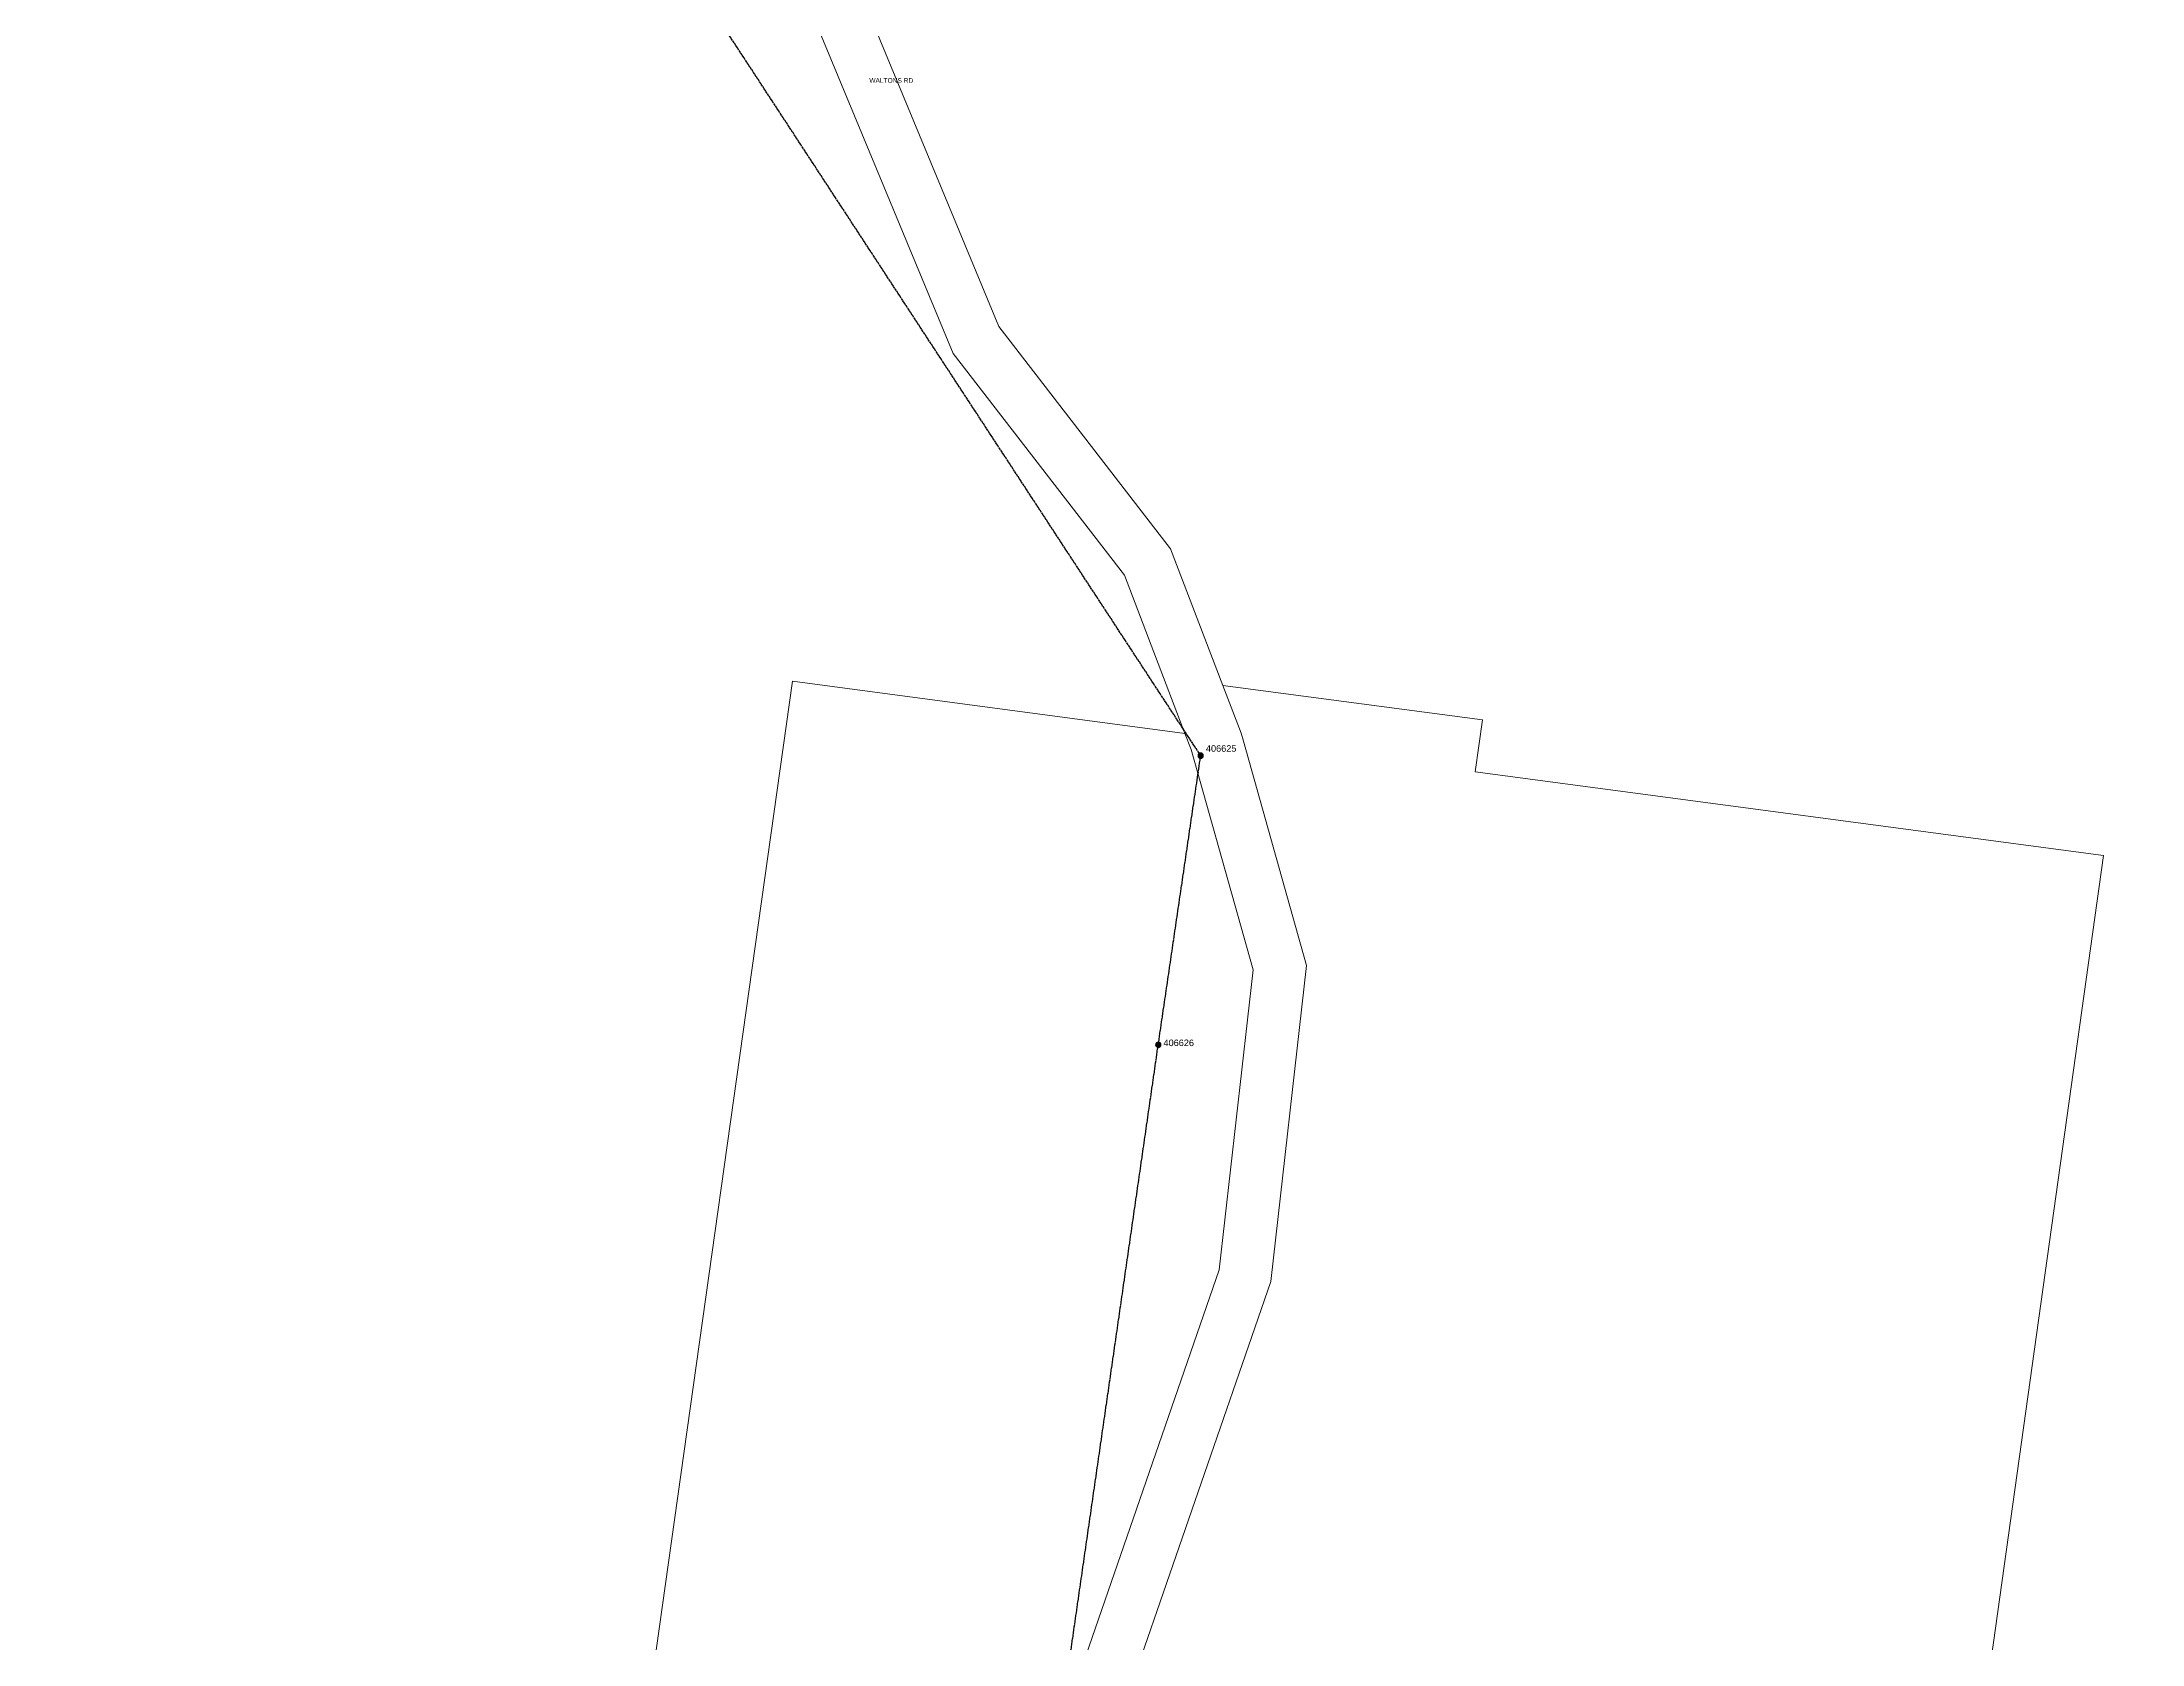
# Model space of a CAD drawing. Header units: metres. Extents: x 240179 to 248264, y 6282606 to 6287315.
# Drawn here: x 243650 to 244453, y 6285107 to 6285719 of the extents above; entities that cross this region are included whole.
import ezdxf
from ezdxf.enums import TextEntityAlignment as Align

# ---------------------------------------------------------------- set-up
doc = ezdxf.new("R2010")
doc.units = ezdxf.units.M
doc.linetypes.add('Cable Exist OH', pattern=[1, 1, 0])
doc.layers.get('0').update_dxf_attribs({"color": 6})
doc.layers.add('Cadastre Land Parcels_SP_EXT', color=9, linetype='Continuous', lineweight=5)
doc.layers.add('Cadastre Roads_SP_EXT', color=9, linetype='Continuous', lineweight=5)
doc.layers.add('Mains_HV_EXT', color=7, linetype='Continuous')
doc.layers.add('SupportsOH_SP_TR_HV_LV_SL_EXT', color=7, linetype='Continuous')
doc.styles.add('POLE_LABEL', font='arial.ttf')
doc.styles.get("Standard").update_dxf_attribs({"font": 'arial.ttf'})

# ---------------------------------------------------------------- blocks, each defined once
blk = doc.blocks.new('POLE_EXT')
blk.add_hatch(color=256).paths.add_polyline_path([(-1, 0, 1), (1, 0, 1)])
blk.add_lwpolyline([(-1, 0, 1), (1, 0, 1)], format="xyb", close=True)
for tag, height, flags, p in [('pNumber', 2.5, 8, (-17.84, 2.07)), ('OWNED_BY', 0.2, 9, (1.35, -0.4)), ('SPECIAL_USE', 0.2, 9, (1.35, -0.8)), ('STATE', 0.2, 9, (1.35, -1)), ('cLV', 0.2, 9, (1.35, -1.4)), ('hDepth', 0.2, 9, (1.35, -1.6)), ('hDia', 0.2, 9, (1.35, -1.8)), ('cHV', 0.2, 9, (1.35, -2)), ('cLinedev', 0.2, 9, (1.35, -3.4)), ('pExisting', 0.2, 9, (1.35, -3.8)), ('pFooting', 0.2, 9, (1.35, -4.4)), ('pNew', 0.2, 9, (1.35, -4.6)), ('pRelocate', 0.2, 9, (1.35, -5)), ('pRemove', 0.2, 9, (1.35, -5.2)), ('pReplace', 0.2, 9, (1.35, -5.4)), ('pStay', 0.2, 9, (1.35, -5.6)), ('pType', 0.2, 9, (1.35, -5.8)), ('cspan', 0.2, 9, (1.35, -6)), ('STREETNAME', 0.2, 9, (1.35, -6.2)), ('SUBURB', 0.2, 9, (1.35, -6.4)), ('OPERATED_BY', 0.2, 9, (1.36, -7.01)), ('PARENT', 0.2, 9, (1.35, -0.6)), ('USAGE', 0.2, 9, (1.35, -1.2)), ('LBRACKET', 0.2, 9, (1.35, -2.2)), ('LExisting', 0.2, 9, (1.35, -2.4)), ('LANTNUMBER', 0.2, 9, (1.35, -2.6)), ('LOther', 0.2, 9, (1.35, -2.8)), ('LRemove', 0.2, 9, (1.35, -3)), ('LEGEND', 0.2, 9, (1.35, -3.2)), ('LOCATION', 0.2, 9, (1.35, -3.6)), ('PFNUMBER', 0.2, 9, (1.35, -4)), ('NEWPFNUMBER', 0.2, 9, (1.35, -4.2)), ('NOTES', 0.2, 9, (1.35, -6.6)), ('MAINTAINED_BY', 0.2, 9, (1.36, -6.81))]:
    blk.add_attdef(tag, text='', height=height, dxfattribs=dict(flags=flags)).set_placement(p, align=Align.MIDDLE_LEFT)
at = {"style": 'POLE_LABEL'}
for tag, height, flags, p in [('STRUCTURE_PLANT_NUMBER', 0.2, 9, (1.35, 0.03)), ('ASSET_NUM', 2.5, 8, (2, 2)), ('STREET_CODE', 0.2, 9, (1.35, -0.2))]:
    blk.add_attdef(tag, text='', height=height, dxfattribs=dict(at, flags=flags)).set_placement(p, align=Align.MIDDLE_LEFT)
at = {"flags": 1}
blk.add_attdef('Z', (1.35, -7.33), '', height=0.2, dxfattribs=at)

msp = doc.modelspace()

# ---------------------------------------------------------------- linework, layer by layer
at = {"layer": 'Cadastre Land Parcels_SP_EXT', "linetype": 'Continuous'}
for points in [[(244797.57, 6283769.17), (244952.33, 6284952.19), (245033.18, 6285569.71), (245061.69, 6285788.02), (245043.77, 6285791.1), (245089.77, 6286166.49), (245123.03, 6286437.32), (244725.3, 6286491.82), (244725.3, 6286491.82), (244104.05, 6286565.45), (244023.08, 6285926.27), (243807.74, 6285949.17), (243915.95, 6285851.05), (244015.68, 6285610.61), (244081.33, 6285525.67), (244101.31, 6285473.48), (244200.56, 6285460.36), (244197.74, 6285440.41), (244437.94, 6285408.5), (244382.65, 6285012.88), (244379.83, 6284992.93), (244314.78, 6284527.67), (244532.75, 6284498.61), (244466.86, 6284005.58)], [(243742.66, 6284094.19), (243812.98, 6284594.35), (243878.29, 6285059.4), (243881.11, 6285079.34), (243936.75, 6285475.09), (244086.74, 6285455.11), (244063.66, 6285515.65), (243998.2, 6285600.38), (243899.07, 6285839.16)]]:
    msp.add_lwpolyline(points, dxfattribs=at)
for points in [[(244037.95, 6285070.75), (244099.91, 6285250.11), (244112.85, 6285364.78), (244089.14, 6285448.96), (244086.74, 6285455.11), (243936.75, 6285475.09), (243881.11, 6285079.34), (244040.1, 6285058.24), (244037.95, 6285070.75)], [(244437.94, 6285408.5), (244197.74, 6285440.41), (244200.56, 6285460.36), (244101.31, 6285473.48), (244108.3, 6285455.24), (244109.13, 6285452.15), (244133.25, 6285366.44), (244119.64, 6285245.64), (244059.23, 6285070.76), (244061.69, 6285055.37), (244122.78, 6285047.26), (244142.74, 6285044.68), (244382.64, 6285012.88), (244437.94, 6285408.5)]]:
    msp.add_lwpolyline(points, close=True, dxfattribs=at)
at = {"layer": 'Cadastre Roads_SP_EXT', "linetype": 'Continuous'}
msp.add_lwpolyline([(244059.23, 6285070.76), (244119.64, 6285245.64), (244133.25, 6285366.44), (244109.13, 6285452.15), (244108.3, 6285455.24), (244101.31, 6285473.48), (244081.33, 6285525.67), (244015.68, 6285610.61), (243915.95, 6285851.05), (243807.74, 6285949.17), (243803.57, 6285939.89), (243799.06, 6285929.85), (243899.07, 6285839.16), (243998.2, 6285600.38), (244063.66, 6285515.65), (244086.74, 6285455.11), (244089.14, 6285448.96), (244112.85, 6285364.78), (244099.91, 6285250.11), (244037.95, 6285070.75), (244040.1, 6285058.24), (244061.69, 6285055.37), (244059.23, 6285070.76)], close=True, dxfattribs=at)
at = {"layer": 'Mains_HV_EXT', "linetype": 'Cable Exist OH'}
msp.add_lwpolyline([(244035.11, 6284612.32), (244035.47, 6284806.13), (244035.87, 6285053.69), (244076.6, 6285336.09), (244092.82, 6285446.6), (243875.75, 6285778.2), (243727.36, 6285952.59), (243649.86, 6285969.6)], dxfattribs=at)

# ---------------------------------------------------------------- block references
at = {"layer": 'SupportsOH_SP_TR_HV_LV_SL_EXT'}
ref = msp.add_blockref('POLE_EXT', (244092.82, 6285446.6), dxfattribs=at)
ref.add_attrib('ASSET_NUM', '406625', dxfattribs={"layer": '0', "height": 2.5, "style": 'POLE_LABEL'}).set_placement((244094.82, 6285447.35), align=Align.BOTTOM_LEFT)
ref = msp.add_blockref('POLE_EXT', (244076.6, 6285336.09), dxfattribs=at)
ref.add_attrib('ASSET_NUM', '406626', dxfattribs={"layer": '0', "height": 2.5, "style": 'POLE_LABEL'}).set_placement((244078.6, 6285336.84), align=Align.MIDDLE_LEFT)

# ---------------------------------------------------------------- texts
at = {"layer": 'Cadastre Roads_SP_EXT'}
msp.add_text('WALTONS RD', height=1.8, dxfattribs=at).set_placement((243966.15, 6285703.79))

doc.saveas('drawing.dxf')
